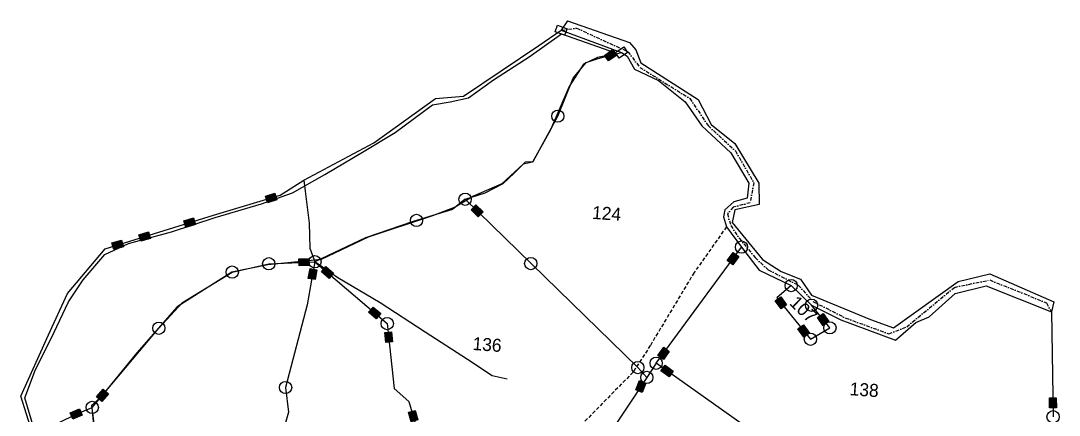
# Model space of a CAD drawing. Header units: metres. Extents: x 317417 to 320594, y 1863773 to 1867597.
# Drawn here: x 317417 to 318855, y 1867051 to 1867597 of the extents above; entities that cross this region are included whole.
import ezdxf

# ---------------------------------------------------------------- set-up
doc = ezdxf.new("R2010")
doc.units = ezdxf.units.M
doc.header["$MEASUREMENT"] = 0
doc.linetypes.add('DASHDOT', pattern=[1, 0.5, -0.25, 0, -0.25])
doc.linetypes.add('DASHED', pattern=[0.75, 0.5, -0.25])
for name, color, linetype in [('LINE_FOOTPATH', 1, 'DASHED'), ('LINE_WATER', 4, 'Continuous'), ('OFF', 1, 'Continuous'), ('POLY_HATCH', 12, 'Continuous'), ('POLY_PARCEL', 6, 'Continuous'), ('POLY_WATER', 4, 'Continuous'), ('TEXT_PARCEL', 7, 'Continuous'), ('V_BOUND_LINE', 7, 'Continuous'), ('V_BOUND_STREAM_LINE', 7, 'DASHDOT')]:
    doc.layers.add(name, color=color, linetype=linetype)
doc.styles.add('TEXT_MAP', font='')
doc.styles.get('TEXT_MAP').set_extended_font_data('Kruti Dev 050')

msp = doc.modelspace()

# ---------------------------------------------------------------- hatches: boundary and pattern name
for points in [[(318242.4, 1867549.3), (318236.7, 1867557.1), (318225.5, 1867548.9), (318231.2, 1867541.2)], [(317755.7, 1867354.2), (317758.5, 1867345), (317771.8, 1867349), (317769, 1867358.2)], [(318050.5, 1867325.3), (318057.2, 1867332.1), (318047.3, 1867341.8), (318040.6, 1867335)], [(317658.9, 1867314.8), (317656.1, 1867324), (317642.9, 1867319.9), (317645.7, 1867310.8)], [(317596.6, 1867295.6), (317593.8, 1867304.8), (317580.5, 1867300.7), (317583.3, 1867291.6)], [(317559.2, 1867284.1), (317556.4, 1867293.3), (317543.1, 1867289.2), (317545.9, 1867280)], [(317802.1, 1867267.1), (317802.5, 1867257.5), (317816.4, 1867258.1), (317816, 1867267.7)], [(318395.5, 1867264.8), (318403.2, 1867259.1), (318411.4, 1867270.3), (318403.7, 1867276)], [(317815.1, 1867240.2), (317824.5, 1867238.5), (317827, 1867252.1), (317817.6, 1867253.8)], [(317843.9, 1867240.2), (317850.1, 1867247.5), (317839.6, 1867256.5), (317833.4, 1867249.2)], [(318470.1, 1867198), (318477.8, 1867203.6), (318469.7, 1867214.9), (318461.9, 1867209.2)], [(317905, 1867200.6), (317898.8, 1867193.3), (317909.3, 1867184.3), (317915.5, 1867191.6)], [(318528.6, 1867174.7), (318536.4, 1867180.4), (318528.2, 1867191.6), (318520.5, 1867185.9)], [(317922.5, 1867151.6), (317932, 1867152.6), (317930.5, 1867166.4), (317921, 1867165.4)], [(318501.6, 1867159), (318509.4, 1867164.6), (318501.2, 1867175.8), (318493.5, 1867170.2)], [(318315.2, 1867139.2), (318307.5, 1867144.9), (318299.3, 1867133.7), (318307, 1867128)], [(318315.1, 1867104.1), (318320.6, 1867112), (318309.3, 1867120), (318303.7, 1867112.1)], [(318268.8, 1867086), (318277.7, 1867082.5), (318282.8, 1867095.4), (318273.9, 1867098.9)], [(317538.2, 1867080.6), (317530.9, 1867086.8), (317521.9, 1867076.2), (317529.3, 1867070)], [(318851.2, 1867075.1), (318841.7, 1867074.9), (318841.9, 1867061.1), (318851.5, 1867061.2)], [(317501.8, 1867050.7), (317498.2, 1867059.6), (317485.3, 1867054.3), (317488.9, 1867045.5)], [(317963, 1867057.6), (317953.8, 1867054.9), (317957.7, 1867041.6), (317966.9, 1867044.3)]]:
    msp.add_hatch(color=256).paths.add_polyline_path(points)

# ---------------------------------------------------------------- linework, layer by layer
for points in [[(318160.6, 1867590.5), (318173.6, 1867585.7), (318170.3, 1867576.7), (318157.3, 1867581.5)], [(318225.5, 1867548.9), (318236.7, 1867557.1), (318242.4, 1867549.3), (318231.2, 1867541.2)], [(318240.6, 1867553), (318252.1, 1867560.8), (318257.5, 1867552.9), (318246, 1867545.1)], [(317771.8, 1867349), (317758.5, 1867345), (317755.7, 1867354.2), (317769, 1867358.2)], [(318047.3, 1867341.8), (318057.2, 1867332.1), (318050.5, 1867325.3), (318040.6, 1867335)], [(317642.9, 1867319.9), (317656.1, 1867324), (317658.9, 1867314.8), (317645.7, 1867310.8)], [(317580.5, 1867300.7), (317593.8, 1867304.8), (317596.6, 1867295.6), (317583.3, 1867291.6)], [(317543.1, 1867289.2), (317556.4, 1867293.3), (317559.2, 1867284.1), (317545.9, 1867280)], [(317816.4, 1867258.1), (317802.5, 1867257.5), (317802.1, 1867267.1), (317816, 1867267.7)], [(318411.4, 1867270.3), (318403.2, 1867259.1), (318395.5, 1867264.8), (318403.7, 1867276)], [(317827, 1867252.1), (317824.5, 1867238.5), (317815.1, 1867240.2), (317817.6, 1867253.8)], [(317839.6, 1867256.5), (317850.1, 1867247.5), (317843.9, 1867240.2), (317833.4, 1867249.2)], [(318469.7, 1867214.9), (318477.8, 1867203.6), (318470.1, 1867198), (318461.9, 1867209.2)], [(317909.3, 1867184.3), (317898.8, 1867193.3), (317905, 1867200.6), (317915.5, 1867191.6)], [(318528.2, 1867191.6), (318536.4, 1867180.4), (318528.6, 1867174.7), (318520.5, 1867185.9)], [(317930.5, 1867166.4), (317932, 1867152.6), (317922.5, 1867151.6), (317921, 1867165.4)], [(318501.2, 1867175.8), (318509.4, 1867164.6), (318501.6, 1867159), (318493.5, 1867170.2)], [(318299.3, 1867133.7), (318307.5, 1867144.9), (318315.2, 1867139.2), (318307, 1867128)], [(318309.3, 1867120), (318320.6, 1867112), (318315.1, 1867104.1), (318303.7, 1867112.1)], [(318282.8, 1867095.4), (318277.7, 1867082.5), (318268.8, 1867086), (318273.9, 1867098.9)], [(317521.9, 1867076.2), (317530.9, 1867086.8), (317538.2, 1867080.6), (317529.3, 1867070)], [(318841.9, 1867061.1), (318841.7, 1867074.9), (318851.2, 1867075.1), (318851.5, 1867061.2)], [(317485.3, 1867054.3), (317498.2, 1867059.6), (317501.8, 1867050.7), (317488.9, 1867045.5)], [(317957.7, 1867041.6), (317953.8, 1867054.9), (317963, 1867057.6), (317966.9, 1867044.3)]]:
    msp.add_lwpolyline(points, close=True)
for centre in [(318160.8, 1867464.7), (318032.4, 1867349.7), (317965.1, 1867320.4), (318415.3, 1867283.6), (317760.4, 1867260.5), (317824.4, 1867263.2), (318123.3, 1867260.7), (317709.8, 1867248.9), (318484, 1867230.2), (318512.4, 1867203), (317608.1, 1867171.2), (317924.5, 1867177.6), (318537.7, 1867171.8), (318510.7, 1867156), (318271.6, 1867116.7), (318297.1, 1867122.7), (318284.1, 1867103.1), (317783.7, 1867089.2), (317515.9, 1867061.6), (318846.9, 1867048.7)]:
    msp.add_circle(centre, 8.48)
at = {"layer": 'LINE_FOOTPATH', "ltscale": 10}
for p, q in [((318394.4, 1867311.5), (318349.6, 1867248.2)), ((318349.6, 1867248.2), (318288.9, 1867147.4)), ((318288.9, 1867147.4), (318265, 1867110.3)), ((318265, 1867110.3), (318166.4, 1867010))]:
    msp.add_line(p, q, dxfattribs=at)
at = {"layer": 'LINE_WATER'}
for p, q in [((317856.2, 1867241.2), (317824.4, 1867263.2)), ((317914.9, 1867206.4), (317856.2, 1867241.2)), ((317977.3, 1867165.7), (317914.9, 1867206.4)), ((318035.8, 1867127.9), (317977.3, 1867165.7)), ((318070.1, 1867105.3), (318035.8, 1867127.9)), ((318090.8, 1867100.8), (318070.1, 1867105.3))]:
    msp.add_line(p, q, dxfattribs=at)
at = {"layer": 'OFF'}
for p, q in [((318174.4, 1867596.7), (318165.5, 1867583.6)), ((318848, 1867207.8), (318844.5, 1867194))]:
    msp.add_line(p, q, dxfattribs=at)
at = {"layer": 'POLY_HATCH'}
for p, q in [((318121, 1867546.7), (318165.8, 1867578.5)), ((318165.8, 1867578.5), (318240.6, 1867552.4)), ((318240.6, 1867552.4), (318233.6, 1867549.4)), ((318071.8, 1867514.9), (318121, 1867546.7)), ((318215.7, 1867545.9), (318196.6, 1867536.9)), ((318233.6, 1867549.4), (318215.7, 1867545.9)), ((318196.6, 1867536.9), (318176.6, 1867505.8)), ((318037.3, 1867489.9), (318071.8, 1867514.9)), ((318176.6, 1867505.8), (318150.5, 1867446)), ((317987.4, 1867480.2), (318011.9, 1867484.7)), ((318011.9, 1867484.7), (318037.3, 1867489.9)), ((317935.5, 1867442.3), (317987.4, 1867480.2)), ((317890.3, 1867414.9), (317935.5, 1867442.3)), ((318150.5, 1867446), (318125.8, 1867401.1)), ((317838.2, 1867384), (317890.3, 1867414.9)), ((318113, 1867398.2), (318083.1, 1867371.1)), ((318125.8, 1867401.1), (318113, 1867398.2)), ((317793.2, 1867358.8), (317838.2, 1867384)), ((318083.1, 1867371.1), (318043.8, 1867353.8)), ((317750.3, 1867343.2), (317793.2, 1867358.8)), ((318043.8, 1867353.8), (318018.4, 1867338.8)), ((317686.4, 1867324.5), (317750.3, 1867343.2)), ((318018.4, 1867338.8), (317987.4, 1867326.7)), ((317625.7, 1867304.8), (317686.4, 1867324.5)), ((317987.4, 1867326.7), (317897.9, 1867297.1)), ((317566.3, 1867288.3), (317625.7, 1867304.8)), ((317897.9, 1867297.1), (317832.8, 1867266.5)), ((317533.3, 1867273.1), (317566.3, 1867288.3)), ((317503.2, 1867238), (317533.3, 1867273.1)), ((317832.8, 1867266.5), (317759.1, 1867259)), ((317759.1, 1867259), (317709.4, 1867248.7)), ((317482.9, 1867207.7), (317503.2, 1867238)), ((317709.4, 1867248.7), (317633.4, 1867200.7)), ((317458.9, 1867157.2), (317482.9, 1867207.7)), ((317633.4, 1867200.7), (317577.5, 1867137.3)), ((317437.2, 1867113.9), (317458.9, 1867157.2)), ((317577.5, 1867137.3), (317527.1, 1867075)), ((317422.5, 1867074.7), (317437.2, 1867113.9)), ((317435.2, 1867032.8), (317422.5, 1867074.7)), ((317527.1, 1867075), (317514.9, 1867064.4)), ((317514.9, 1867064.4), (317522.9, 1867002.8))]:
    msp.add_line(p, q, dxfattribs=at)
at = {"layer": 'POLY_PARCEL'}
for p, q in [((318233.9, 1867549.1), (318249.1, 1867552.9)), ((318182.3, 1867517.2), (318200, 1867539.1)), ((318200, 1867539.1), (318216.5, 1867544.4)), ((318216.5, 1867544.4), (318233.9, 1867549.1)), ((318160.8, 1867464.7), (318182.3, 1867517.2)), ((318126.6, 1867402.1), (318160.8, 1867464.7)), ((318100.4, 1867385.8), (318116.2, 1867401.7)), ((318116.2, 1867401.7), (318126.6, 1867402.1)), ((318085.1, 1867371.4), (318100.4, 1867385.8)), ((317809, 1867376.1), (317810.8, 1867361.1)), ((318060.1, 1867358.8), (318085.1, 1867371.4)), ((317810.8, 1867361.1), (317816.6, 1867316.7)), ((318032.4, 1867349.7), (318060.1, 1867358.8)), ((318032.4, 1867349.7), (318015, 1867335.7)), ((318271.6, 1867116.7), (318032.4, 1867349.7)), ((318015, 1867335.7), (317960.6, 1867319)), ((317816.6, 1867316.7), (317817.3, 1867282)), ((317960.6, 1867319), (317894.2, 1867296.3)), ((317894.2, 1867296.3), (317824.4, 1867263.2)), ((317817.3, 1867282), (317824.4, 1867263.2)), ((318297.1, 1867122.7), (318415.3, 1867283.6)), ((317709.8, 1867248.9), (317760.4, 1867260.5)), ((317760.4, 1867260.5), (317824.4, 1867263.2)), ((317824.4, 1867263.2), (317819.4, 1867237.7)), ((317824.4, 1867263.2), (317924.5, 1867177.6)), ((317641.1, 1867207), (317709.8, 1867248.9)), ((317819.4, 1867237.7), (317813.8, 1867203.4)), ((318484, 1867230.2), (318464.1, 1867213.5)), ((318464.1, 1867213.5), (318510.7, 1867156)), ((317608.1, 1867171.2), (317641.1, 1867207)), ((317813.8, 1867203.4), (317783.7, 1867089.2)), ((318537.7, 1867171.8), (318512.4, 1867203)), ((317515.9, 1867061.6), (317608.1, 1867171.2)), ((317924.5, 1867177.6), (317934.1, 1867087.6)), ((318510.7, 1867156), (318537.7, 1867171.8)), ((318297.1, 1867122.7), (318284.1, 1867103.1)), ((318416.3, 1867038.6), (318297.1, 1867122.7)), ((318284.1, 1867103.1), (318271.6, 1867116.7)), ((318284.1, 1867103.1), (318161.4, 1866919.1)), ((317783.7, 1867089.2), (317787.8, 1867055)), ((317934.1, 1867087.6), (317954.4, 1867069.9)), ((317954.4, 1867069.9), (317964.6, 1867035.3)), ((317470.2, 1867040.7), (317493.5, 1867052.5)), ((317493.5, 1867052.5), (317515.9, 1867061.6)), ((317520.1, 1867016.9), (317515.9, 1867061.6)), ((317787.8, 1867055), (317738.4, 1866887.3))]:
    msp.add_line(p, q, dxfattribs=at)
at = {"layer": 'POLY_WATER'}
for p, q in [((318174.4, 1867596.7), (318260.1, 1867566.5)), ((318165.5, 1867583.6), (318249.1, 1867552.9)), ((318249.1, 1867552.9), (318257.1, 1867548)), ((318260.1, 1867566.5), (318269.1, 1867556.4)), ((318269.1, 1867556.4), (318275.7, 1867538.4)), ((318257.1, 1867548), (318266.9, 1867530)), ((318275.7, 1867538.4), (318355, 1867487.7)), ((318266.9, 1867530), (318300.5, 1867514.2)), ((318300.5, 1867514.2), (318337.4, 1867484.8)), ((318337.4, 1867484.8), (318360.1, 1867451.5)), ((318355, 1867487.7), (318373.4, 1867453.4)), ((318373.4, 1867453.4), (318406.1, 1867426.7)), ((318360.1, 1867451.5), (318400.5, 1867414.1)), ((318406.1, 1867426.7), (318439.3, 1867371.9)), ((318400.5, 1867414.1), (318425.6, 1867371.9)), ((318425.6, 1867371.9), (318423.2, 1867351.1)), ((318439.3, 1867371.9), (318439.5, 1867342.5)), ((318423.2, 1867351.1), (318404.6, 1867346.1)), ((318404.6, 1867346.1), (318392.1, 1867335.3)), ((318439.5, 1867342.5), (318406.2, 1867335.3)), ((318392.1, 1867335.3), (318390.3, 1867325.3)), ((318390.3, 1867325.3), (318394.4, 1867311.5)), ((318406.2, 1867335.3), (318402.5, 1867317.5)), ((318394.4, 1867311.5), (318415.3, 1867283.6)), ((318402.5, 1867317.5), (318444.4, 1867266.2)), ((318415.3, 1867283.6), (318439.6, 1867251.7)), ((318444.4, 1867266.2), (318470, 1867249.9)), ((318439.6, 1867251.7), (318484, 1867230.2)), ((318470, 1867249.9), (318497.2, 1867239)), ((318497.2, 1867239), (318512.3, 1867217)), ((318625.8, 1867171.8), (318715.2, 1867236.1)), ((318715.2, 1867236.1), (318759.4, 1867246.5)), ((318759.4, 1867246.5), (318848, 1867207.8)), ((318484, 1867230.2), (318512.4, 1867203)), ((318711.3, 1867219.1), (318754, 1867229.8)), ((318754, 1867229.8), (318844.5, 1867194)), ((318512.3, 1867217), (318594, 1867183.5)), ((318675.1, 1867187), (318711.3, 1867219.1)), ((318512.4, 1867203), (318553, 1867182.9)), ((318553, 1867182.9), (318628.4, 1867154.7)), ((318594, 1867183.5), (318625.8, 1867171.8)), ((318628.4, 1867154.7), (318656.9, 1867179.2)), ((318656.9, 1867179.2), (318675.1, 1867187))]:
    msp.add_line(p, q, dxfattribs=at)
at = {"layer": 'V_BOUND_LINE'}
for p, q in [((318134.7, 1867562.5), (318165.5, 1867583.6)), ((318030.1, 1867492.3), (318134.7, 1867562.5)), ((317905.8, 1867427.6), (317991.3, 1867489.3)), ((317991.3, 1867489.3), (318030.1, 1867492.3)), ((317809, 1867376.1), (317905.8, 1867427.6)), ((317776.2, 1867355.3), (317809, 1867376.1)), ((317683.8, 1867327.5), (317776.2, 1867355.3)), ((317533.6, 1867281.3), (317683.8, 1867327.5)), ((317481.7, 1867219.2), (317533.6, 1867281.3)), ((317455.5, 1867161.9), (317481.7, 1867219.2)), ((318844.5, 1867194), (318846.9, 1867048.7)), ((317416.9, 1867077), (317455.5, 1867161.9)), ((317435.3, 1867018.7), (317416.9, 1867077))]:
    msp.add_line(p, q, dxfattribs=at)
at = {"layer": 'V_BOUND_STREAM_LINE', "ltscale": 10}
for p, q in [((318165.5, 1867583.6), (318186.6, 1867586.7)), ((318186.6, 1867586.7), (318258, 1867554)), ((318258, 1867554), (318274.5, 1867532.3)), ((318274.5, 1867532.3), (318343.8, 1867489.2)), ((318343.8, 1867489.2), (318369, 1867451.6)), ((318369, 1867451.6), (318406.9, 1867416.6)), ((318406.9, 1867416.6), (318432.2, 1867372.6)), ((318432.2, 1867372.6), (318427.3, 1867345)), ((318403.5, 1867338.7), (318395.8, 1867329.6)), ((318427.3, 1867345), (318403.5, 1867338.7)), ((318395.8, 1867329.6), (318400.6, 1867313.2)), ((318400.6, 1867313.2), (318412.1, 1867295.9)), ((318412.1, 1867295.9), (318434.4, 1867268.9)), ((318434.4, 1867268.9), (318452.3, 1867252.1)), ((318452.3, 1867252.1), (318493.9, 1867231)), ((318710.1, 1867227.8), (318759.3, 1867238)), ((318759.3, 1867238), (318837.9, 1867206.3)), ((318493.9, 1867231), (318514, 1867208.4)), ((318644.1, 1867173.3), (318710.1, 1867227.8)), ((318514, 1867208.4), (318559.6, 1867185.3)), ((318837.9, 1867206.3), (318844.5, 1867194)), ((318559.6, 1867185.3), (318619.5, 1867163.4)), ((318619.5, 1867163.4), (318644.1, 1867173.3))]:
    msp.add_line(p, q, dxfattribs=at)

# ---------------------------------------------------------------- texts
at = {"layer": 'TEXT_PARCEL', "style": 'TEXT_MAP'}
for s, rotation, p in [('124', 355.7519, (318207.9, 1867322.7)), ('107', 316.2961, (318480.5, 1867204.8)), ('136', 355.7519, (318042.3, 1867141.2)), ('138', 355.7519, (318564.7, 1867078.7))]:
    msp.add_text(s, height=17.93, rotation=rotation, dxfattribs=at).set_placement(p)

doc.saveas('drawing.dxf')
